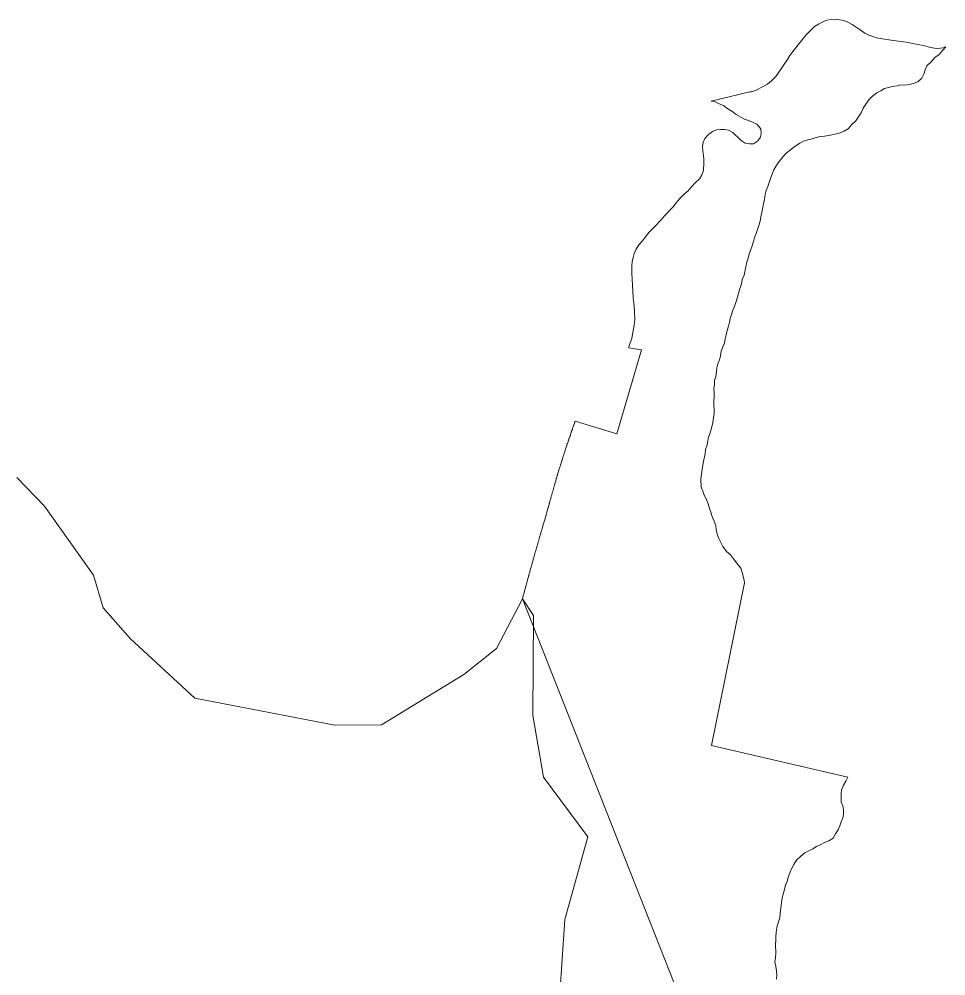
# Model space of a CAD drawing. Header units: metres. Extents: x 260053 to 263659, y 6066351 to 6070551.
# Drawn here: x 261856 to 263659, y 6068690 to 6070551 of the extents above; entities that cross this region are included whole.
import ezdxf

# ---------------------------------------------------------------- set-up
doc = ezdxf.new("R2010")
doc.units = ezdxf.units.M
doc.layers.add('Cadastre Land Parcels_SP_EXT', color=9, linetype='Continuous', lineweight=5)

msp = doc.modelspace()

# ---------------------------------------------------------------- linework, layer by layer
at = {"layer": 'Cadastre Land Parcels_SP_EXT', "linetype": 'Continuous'}
for points in [[(263329.7, 6068683), (263330.2, 6068690.6), (263329.3, 6068699.5), (263327.9, 6068707.7), (263326.4, 6068716.6), (263327.4, 6068725.5), (263327.9, 6068733.8), (263327.5, 6068750.9), (263327.9, 6068759.2), (263328.3, 6068766.8), (263329.3, 6068778.9), (263331, 6068787.2), (263335.8, 6068802.6), (263336.8, 6068810.9), (263340, 6068837.7), (263341.7, 6068846.6), (263345.2, 6068857.5), (263346.9, 6068865.8), (263349.9, 6068873.5), (263352.3, 6068881.8), (263355.3, 6068890.1), (263358.3, 6068897.8), (263363.1, 6068906.2), (263368.6, 6068914.6), (263376.7, 6068922.4), (263384.8, 6068929), (263399.9, 6068936.9), (263407.4, 6068941.6), (263415.6, 6068944.9), (263423.1, 6068948.9), (263431.3, 6068952.3), (263439.4, 6068957.6), (263444.3, 6068965.9), (263449.2, 6068973.7), (263452.8, 6068981.4), (263455.2, 6068989.1), (263458.2, 6068996.8), (263459.9, 6069004.4), (263459.7, 6069012.7), (263458.2, 6069020.3), (263455.5, 6069027.9), (263455.1, 6069043.7), (263456.2, 6069051.4), (263459.8, 6069060.4), (263464.1, 6069068.7), (263468.4, 6069076.1), (263202.8, 6069137.9), (263267.2, 6069454.6), (263266.8, 6069459.9), (263262.5, 6069474.5), (263259.8, 6069482.7), (263252.5, 6069492.7), (263246, 6069500.8), (263240.1, 6069508.9), (263232.3, 6069515.7), (263225.1, 6069525.1), (263221.1, 6069532.6), (263217.1, 6069540.8), (263214.3, 6069549), (263212.2, 6069557.9), (263211.4, 6069566.1), (263208, 6069574.3), (263204, 6069583.7), (263201.9, 6069591.9), (263198.5, 6069600.7), (263196.4, 6069608.3), (263192.4, 6069617.8), (263188.4, 6069625.3), (263186.3, 6069632.9), (263182.9, 6069640.4), (263182.5, 6069656.9), (263183.6, 6069665.8), (263184.6, 6069675.4), (263186.4, 6069683.1), (263187.4, 6069690.7), (263190.9, 6069706.1), (263191.3, 6069713.7), (263194.3, 6069722.7), (263196, 6069730.3), (263197.1, 6069738), (263200.1, 6069746.3), (263203.6, 6069757.8), (263205.3, 6069766.1), (263207, 6069775.7), (263208.1, 6069784), (263207.5, 6069808.1), (263207.9, 6069816.4), (263208.4, 6069824), (263207.6, 6069832.3), (263208.7, 6069839.9), (263208.5, 6069848.2), (263211.4, 6069855.9), (263212.5, 6069865.4), (263213.6, 6069873.1), (263215.3, 6069880.8), (263218.3, 6069888.5), (263220.6, 6069896.1), (263221.7, 6069905.1), (263225.3, 6069913.4), (263228.3, 6069921.1), (263229.4, 6069929.4), (263231.7, 6069937.1), (263233.4, 6069945.4), (263235.8, 6069953.7), (263238.1, 6069961.4), (263239.2, 6069969), (263241.6, 6069976.7), (263244.6, 6069985), (263248.2, 6069994), (263251.2, 6070001.7), (263253.5, 6070010), (263255.2, 6070017.7), (263258.2, 6070027.3), (263261.1, 6070035.6), (263262.8, 6070044.6), (263266.5, 6070052.9), (263269.9, 6070069.5), (263271.6, 6070078.5), (263274.6, 6070086.2), (263276.3, 6070094.5), (263279.2, 6070102.8), (263282.2, 6070110.5), (263284.6, 6070118.8), (263286.3, 6070126.5), (263289.9, 6070134.2), (263292.3, 6070141.9), (263295.3, 6070149.6), (263297.6, 6070157.9), (263298.7, 6070166.8), (263301, 6070175.1), (263302.7, 6070184.7), (263303.8, 6070192.3), (263306.1, 6070200), (263307.2, 6070210.2), (263309.5, 6070217.9), (263312.5, 6070225.6), (263315.5, 6070235.2), (263318.5, 6070242.9), (263324.4, 6070258.3), (263328.7, 6070266), (263334.2, 6070273.8), (263340.4, 6070281.5), (263342.4, 6070283.8), (263348.4, 6070290.6), (263356.5, 6070297.2), (263365.9, 6070304.4), (263374.7, 6070309.7), (263382.2, 6070313.7), (263390.4, 6070316.4), (263398.6, 6070318.5), (263406.8, 6070321.2), (263414.4, 6070322.7), (263422.6, 6070323.5), (263430.8, 6070325), (263446, 6070327.9), (263453.6, 6070330), (263461.1, 6070333.3), (263468.7, 6070337.9), (263475.5, 6070345.7), (263483.5, 6070353.5), (263489.1, 6070361.3), (263494, 6070369), (263498.2, 6070378), (263503.1, 6070385.8), (263508.6, 6070393.5), (263516.1, 6070401.3), (263524.8, 6070407.9), (263532.3, 6070411.9), (263539.8, 6070416.5), (263547.4, 6070418.6), (263555, 6070420), (263563.9, 6070421.5), (263571.4, 6070423.6), (263579.7, 6070423.2), (263587.9, 6070424), (263595.5, 6070426.1), (263604.3, 6070429.5), (263612.4, 6070436.6), (263616, 6070444.4), (263618.4, 6070452.7), (263622, 6070460.4), (263630.1, 6070468.2), (263637.5, 6070476.6), (263645.6, 6070482.6), (263652.4, 6070490.3), (263658.9, 6070497.2), (263653.4, 6070495.6), (263648, 6070494.6), (263640.4, 6070494.4), (263632.7, 6070495.5), (263624.4, 6070497.2), (263615.3, 6070499.8), (263594.3, 6070504.2), (263586.1, 6070505.8), (263547.8, 6070511.3), (263539.6, 6070512.3), (263531.9, 6070513.4), (263524.2, 6070515.2), (263516.6, 6070517.5), (263508.9, 6070520.5), (263501.3, 6070524.2), (263492.1, 6070530.3), (263484.4, 6070535.8), (263476.6, 6070540.7), (263468.2, 6070545.6), (263460.5, 6070548.6), (263452.2, 6070550.3), (263444, 6070551.4), (263435.7, 6070550.5), (263427.5, 6070549.1), (263419.3, 6070546.3), (263411.2, 6070541.7), (263403.6, 6070537.1), (263387.7, 6070521.6), (263381.3, 6070513.7), (263361, 6070488.4), (263355.4, 6070480.6), (263350.5, 6070472.9), (263345, 6070464.5), (263340.1, 6070456.8), (263327.8, 6070439.9), (263319.8, 6070431.5), (263311.7, 6070424.9), (263303.5, 6070420.3), (263288.5, 6070412.3), (263280.9, 6070410.2), (263277.4, 6070409.9), (263202.4, 6070392), (263210.1, 6070390.3), (263217.8, 6070386.7), (263226.2, 6070383.1), (263234.6, 6070376.9), (263242.3, 6070372), (263250.7, 6070365.8), (263259.7, 6070360.3), (263267.4, 6070356.7), (263275.1, 6070354.3), (263282.8, 6070350.7), (263291.2, 6070347.1), (263299, 6070337.8), (263299.9, 6070329.5), (263298.1, 6070321.8), (263292.6, 6070314.1), (263284.5, 6070308.8), (263276.9, 6070308.6), (263268.6, 6070310.3), (263260.8, 6070315.2), (263244.6, 6070330.7), (263236.2, 6070335.6), (263228.5, 6070336.7), (263220.3, 6070336.5), (263212.7, 6070335.7), (263205.1, 6070333), (263197, 6070327.1), (263190.2, 6070319.3), (263186.6, 6070311.6), (263185.5, 6070303.9), (263186.3, 6070295.1), (263188, 6070279.8), (263188.1, 6070272.2), (263187.2, 6070257), (263184.3, 6070248.6), (263179.4, 6070240.9), (263171.3, 6070233.1), (263163.9, 6070225.3), (263157.7, 6070217.5), (263149.6, 6070210.9), (263140.9, 6070201.8), (263134.1, 6070194.1), (263128, 6070185.7), (263111.8, 6070168.7), (263105, 6070161), (263090.2, 6070145.4), (263080.9, 6070136.2), (263074.7, 6070127.8), (263068.5, 6070120.1), (263061.7, 6070112.3), (263056.2, 6070103.9), (263052.6, 6070095.5), (263050.3, 6070087.2), (263048.6, 6070078.9), (263048.1, 6070071.3), (263047.7, 6070063), (263047.9, 6070054.8), (263048.7, 6070047.1), (263049, 6070031.9), (263049.9, 6070023), (263050.3, 6070007.8), (263051.7, 6070000.2), (263052.6, 6069991.3), (263053.4, 6069983.1), (263053.8, 6069966.6), (263052.8, 6069956.4), (263051, 6069948.1), (263049.4, 6069938.5), (263047.7, 6069929.6), (263044.7, 6069921.2), (263042.3, 6069913.5), (263041.8, 6069912), (263066.8, 6069908.1), (263018.6, 6069744.3), (262937.7, 6069769.1), (262937.3, 6069768), (262937.2, 6069767.6), (262936.9, 6069766.9), (262936.7, 6069766.1), (262936.2, 6069764.6), (262935.5, 6069762.7), (262935.4, 6069762.4), (262935.1, 6069761.6), (262934, 6069758.6), (262933.9, 6069758.2), (262933.4, 6069756.7), (262932.5, 6069754.1), (262932.3, 6069753.7), (262931.9, 6069752.6), (262931.7, 6069751.8), (262931.6, 6069751.5), (262931.4, 6069751.1), (262930.6, 6069748.8), (262930.5, 6069748.4), (262930.1, 6069747.3), (262929.5, 6069745.4), (262929.3, 6069745), (262928.4, 6069742.4), (262928.3, 6069742), (262928.1, 6069741.3), (262927.7, 6069740.1), (262926.5, 6069736.7), (262926.4, 6069736.4), (262926.3, 6069736), (262925.6, 6069734.1), (262925.2, 6069733), (262925.1, 6069732.6), (262925, 6069732.2), (262924.2, 6069729.9), (262924, 6069729.2), (262923.8, 6069728.8), (262922.8, 6069725.8), (262922.4, 6069724.6), (262921.8, 6069722.7), (262921.6, 6069722), (262921.3, 6069721.2), (262920.9, 6069720.1), (262920.4, 6069718.6), (262920.3, 6069718.2), (262919.2, 6069714.8), (262918.4, 6069712.5), (262917.6, 6069709.8), (262917.4, 6069709.5), (262917.1, 6069708.3), (262916.4, 6069706.4), (262916.2, 6069705.7), (262916.1, 6069705.3), (262915.7, 6069704.1), (262915.3, 6069703), (262914.5, 6069700.3), (262914, 6069698.8), (262913.1, 6069696.2), (262912.2, 6069693.1), (262912, 6069692.7), (262911.8, 6069692), (262911.3, 6069690.4), (262910.8, 6069688.9), (262910.7, 6069688.5), (262910.5, 6069687.8), (262910.2, 6069687), (262910, 6069686.3), (262909.9, 6069685.9), (262909.6, 6069685.1), (262909.1, 6069683.6), (262909, 6069683.2), (262908.9, 6069682.8), (262908.5, 6069681.7), (262908.4, 6069681.3), (262908.2, 6069680.5), (262907.5, 6069678.2), (262906.8, 6069675.9), (262906.1, 6069673.7), (262905.4, 6069671.6), (262905.2, 6069670.9), (262904.6, 6069668.8), (262904.2, 6069667.4), (262903.5, 6069665.3), (262903.1, 6069663.9), (262902.9, 6069663.2), (262902.5, 6069661.8), (262902.1, 6069660.4), (262901.2, 6069657.6), (262901, 6069656.9), (262900.8, 6069656.2), (262900.4, 6069654.8), (262899.8, 6069652.7), (262899, 6069649.8), (262898.8, 6069649.1), (262898.2, 6069647), (262897.6, 6069644.9), (262897.2, 6069643.5), (262896.5, 6069641.4), (262896.3, 6069640.7), (262896.1, 6069639.9), (262895.7, 6069638.5), (262895.3, 6069637.1), (262894.7, 6069635), (262894.6, 6069634.3), (262894.2, 6069632.9), (262893.8, 6069631.5), (262892.4, 6069626.5), (262892, 6069625.1), (262891.2, 6069622.3), (262891, 6069621.6), (262890.4, 6069619.4), (262890.2, 6069618.7), (262890, 6069618), (262887.8, 6069610.2), (262887.6, 6069609.5), (262887.4, 6069608.8), (262886.9, 6069606.7), (262886.1, 6069603.9), (262885.5, 6069601.7), (262885.3, 6069601), (262885.1, 6069600.3), (262884.7, 6069598.9), (262883.5, 6069594.7), (262882.5, 6069591.1), (262882.1, 6069589.7), (262881.5, 6069587.6), (262881.1, 6069586.2), (262880.1, 6069582.8), (262879.1, 6069579.4), (262878.6, 6069577.8), (262878.4, 6069576.9), (262877.4, 6069573.6), (262876, 6069568.5), (262875.7, 6069567.7), (262875, 6069565.1), (262874, 6069561.8), (262873.5, 6069560.1), (262872.8, 6069557.6), (262871.6, 6069553.4), (262871.1, 6069551.7), (262870.1, 6069548.3), (262868.6, 6069543.3), (262868.4, 6069542.4), (262867.6, 6069539.9), (262866.9, 6069537.4), (262866.7, 6069536.6), (262866.4, 6069535.7), (262865.9, 6069534), (262865, 6069530.7), (262863.5, 6069525.6), (262862.5, 6069522.3), (262861.1, 6069517.2), (262860.6, 6069515.5), (262860.1, 6069513.9), (262859.4, 6069511.3), (262858.9, 6069509.6), (262858.6, 6069508.8), (262857.9, 6069506.3), (262857.2, 6069503.7), (262856.2, 6069500.4), (262855.8, 6069498.7), (262854.8, 6069495.3), (262854.3, 6069493.6), (262853.8, 6069491.9), (262853.1, 6069489.4), (262852.7, 6069487.7), (262852.2, 6069486), (262852, 6069485.2), (262851, 6069481.8), (262850.4, 6069479.6), (262849.9, 6069477.8), (262849.2, 6069475.5), (262848.7, 6069473.6), (262848.5, 6069472.7), (262848.3, 6069472.2), (262848.2, 6069471.8), (262847.3, 6069468.6), (262847.2, 6069468.1), (262846.7, 6069466.3), (262846.2, 6069464.4), (262845.7, 6069462.6), (262844.9, 6069459.8), (262844.2, 6069457.1), (262844, 6069456.6), (262843.7, 6069455.2), (262842.7, 6069451.5), (262842.4, 6069450.6), (262842.3, 6069450.2), (262842.2, 6069449.7), (262841.2, 6069446), (262840.2, 6069442.3), (262840, 6069441.9), (262839.9, 6069441.4), (262839.2, 6069438.6), (262839, 6069438.2), (262838.9, 6069437.7), (262838.4, 6069435.9), (262838.3, 6069435.4), (262837.8, 6069433.6), (262837.5, 6069432.6), (262836.8, 6069429.9), (262836.3, 6069428), (262836.1, 6069427.1), (262835.1, 6069423.4), (263187.5, 6068530.7)], [(262902.9, 6068577.3), (262917.4, 6068799.4), (262962.4, 6068960), (262876.4, 6069076.1), (262855.1, 6069197), (262856.8, 6069390.9), (262835.1, 6069423.4), (262784.6, 6069326.9), (262721.1, 6069275.8), (262560.8, 6069177.9), (262469.9, 6069177.7), (262469.9, 6069177.7), (262198, 6069229.7), (262072.6, 6069345.5), (262019.1, 6069405.9), (262000.4, 6069469.6), (261905.1, 6069603.4), (261851.6, 6069659.3)], [(263187.5, 6068530.7), (262835.1, 6069423.4), (262856.8, 6069390.9), (262855.1, 6069197), (262876.4, 6069076.1), (262962.4, 6068960), (262917.4, 6068799.4), (262902.9, 6068577.3)]]:
    msp.add_lwpolyline(points, dxfattribs=at)

doc.saveas('drawing.dxf')
